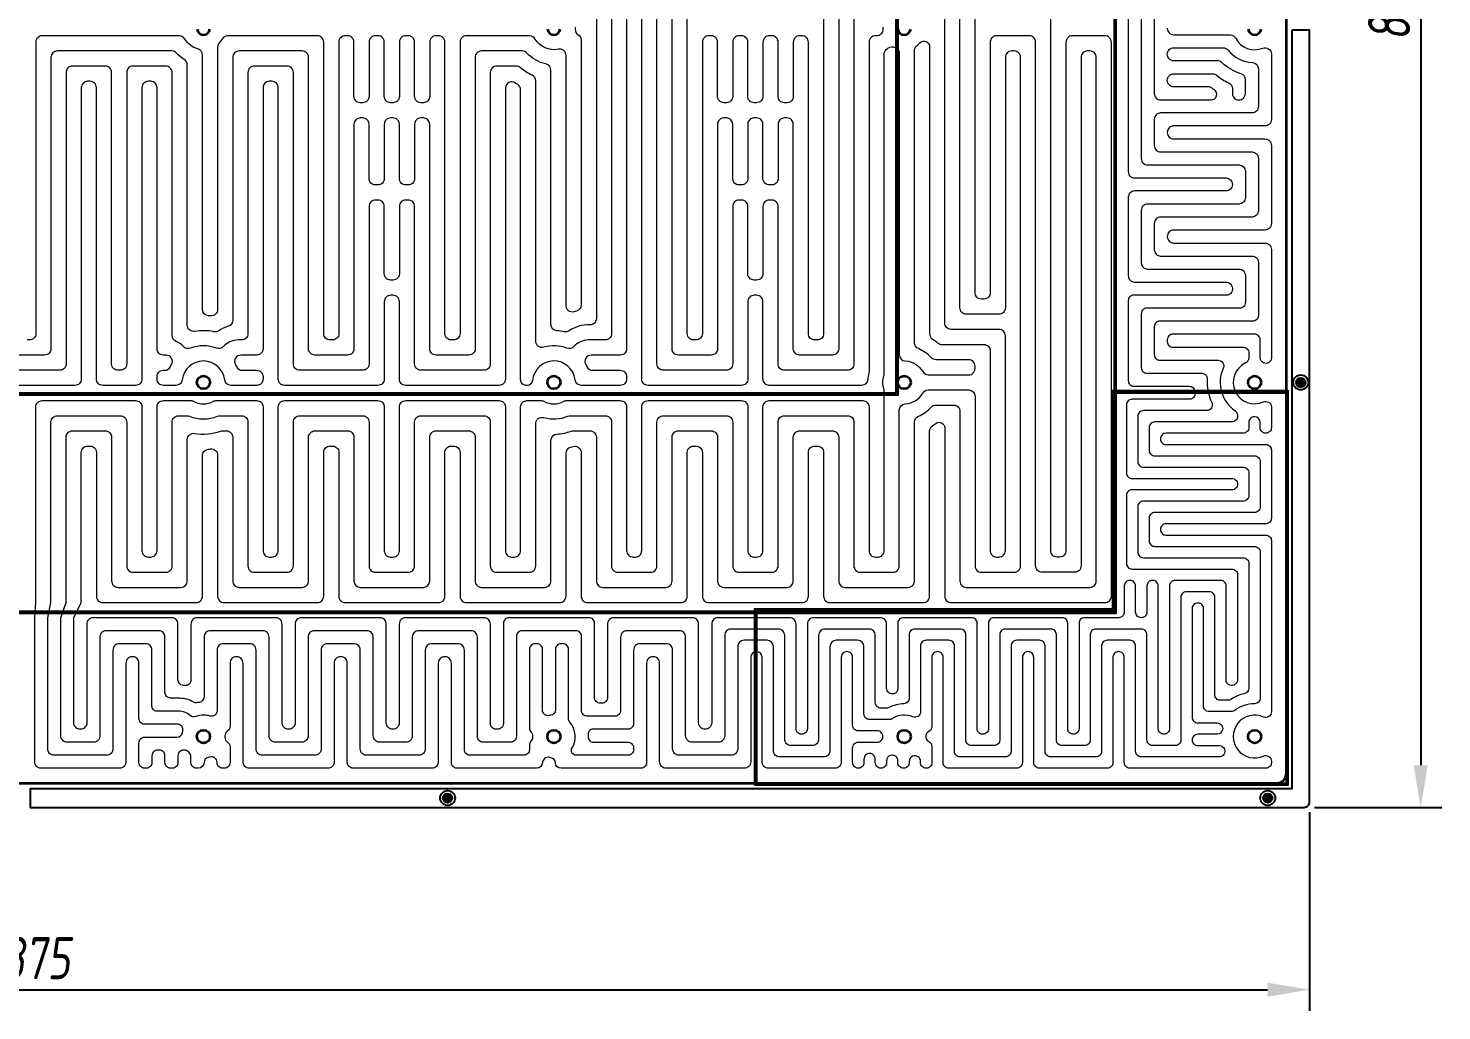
# Model space of a CAD drawing. Header units: millimetres. Extents: x -5937 to 68925, y -3068 to 5300.
# Drawn here: x 60128 to 60887, y 3664 to 4191 of the extents above; entities that cross this region are included whole.
import ezdxf

# ---------------------------------------------------------------- set-up
doc = ezdxf.new("R2010")
doc.units = ezdxf.units.MM
doc.header["$LTSCALE"] = 7
doc.header["$PDSIZE"] = -1
doc.layers.add('参照', color=6, linetype='Continuous', lineweight=9)
doc.layers.add('填充', color=3, linetype='Continuous', lineweight=9)
doc.layers.add('发热分区', color=20, linetype='Continuous')
doc.layers.add('菲林', color=21, linetype='Continuous')
doc.styles.add('斜仿宋', font='tssdeng.shx', dxfattribs={"width": 0.8, "oblique": 8, "bigfont": 'tssdchn.shx'})
doc.dimstyles.new('YanXiu', dxfattribs={"dimtxt": 22.5778, "dimasz": 22.5778, "dimexe": 11.2889, "dimexo": 5.64445, "dimgap": 5.64445, "dimtad": 1, "dimtoh": 1, "dimzin": 9, "dimdsep": 46, "dimtxsty": '斜仿宋', "dimcen": 22.5778, "dimazin": 2, "dimtfac": 1, "dimtmove": 0, "dimatfit": 3, "dimfxl": 1, "dimarcsym": 1})

# ---------------------------------------------------------------- blocks, each defined once
blk = doc.blocks.new('*D81')
at = {"color": 0, "lineweight": -2}
for p, q in [((60818.3, 4633.06), (60886.53, 4633.06)), ((60875.24, 4610.48), (60875.24, 3795.63)), ((60818.3, 3773.06), (60886.53, 3773.06))]:
    blk.add_line(p, q, dxfattribs=at)
at = {"color": 0}
for points in [[(60879, 4610.48), (60871.48, 4610.48), (60875.24, 4633.06)], [(60871.48, 3795.63), (60879, 3795.63), (60875.24, 3773.06)]]:
    blk.add_solid(points, dxfattribs=at)
at = {"layer": 'Defpoints', "color": 0}
for p in [(60812.65, 4633.06), (60812.65, 3773.06), (60875.24, 3773.06)]:
    blk.add_point(p, dxfattribs=at)
at = {"color": 0, "insert": (60858.3, 4203.06), "char_height": 22.578, "attachment_point": 5, "rotation": 90, "style": '斜仿宋'}
blk.add_mtext('860', dxfattribs=at)
blk = doc.blocks.new('*D82')
at = {"color": 0, "lineweight": -2}
for p, q in [((59440.65, 3770.41), (59440.65, 3663.94)), ((60815.65, 3770.41), (60815.65, 3663.94)), ((59463.23, 3675.23), (60793.08, 3675.23))]:
    blk.add_line(p, q, dxfattribs=at)
at = {"color": 0}
for points in [[(59463.23, 3678.99), (59463.23, 3671.47), (59440.65, 3675.23)], [(60793.08, 3671.47), (60793.08, 3678.99), (60815.65, 3675.23)]]:
    blk.add_solid(points, dxfattribs=at)
at = {"layer": 'Defpoints', "color": 0}
for p in [(59440.65, 3776.06), (60815.65, 3776.06), (60815.65, 3675.23)]:
    blk.add_point(p, dxfattribs=at)
at = {"color": 0, "insert": (60128.15, 3692.16), "char_height": 22.578, "attachment_point": 5, "style": '斜仿宋'}
blk.add_mtext('1375', dxfattribs=at)

msp = doc.modelspace()

# ---------------------------------------------------------------- hatches: boundary and pattern name
at = {"layer": '填充', "ltscale": 10}
h = msp.add_hatch(color=3, dxfattribs=at)
h.dxf.hatch_style = 1
edge = h.paths.add_edge_path()
edge.add_arc((60810.904, 4001.056), 2.5, -540, -180, ccw=False)
edge = h.paths.add_edge_path(flags=16)
edge.add_arc((60810.904, 4001.056), 1.5, -540, -180, ccw=False)
h = msp.add_hatch(color=3, dxfattribs=at)
h.dxf.hatch_style = 1
edge = h.paths.add_edge_path()
edge.add_arc((60810.904, 4001.056), 0.95, -540, -180, ccw=False)
edge = h.paths.add_edge_path(flags=16)
edge.add_arc((60810.904, 4001.056), 0.55, -540, -180, ccw=False)
h = msp.add_hatch(color=3, dxfattribs=at)
h.dxf.hatch_style = 1
edge = h.paths.add_edge_path()
edge.add_arc((60353.154, 3778.056), 2.5, -540, -180, ccw=False)
edge = h.paths.add_edge_path(flags=16)
edge.add_arc((60353.154, 3778.056), 1.5, -540, -180, ccw=False)
h = msp.add_hatch(color=3, dxfattribs=at)
h.dxf.hatch_style = 1
edge = h.paths.add_edge_path()
edge.add_arc((60353.154, 3778.056), 0.95, -540, -180, ccw=False)
edge = h.paths.add_edge_path(flags=16)
edge.add_arc((60353.154, 3778.056), 0.55, -540, -180, ccw=False)
h = msp.add_hatch(color=3, dxfattribs=at)
h.dxf.hatch_style = 1
edge = h.paths.add_edge_path()
edge.add_arc((60793.154, 3778.056), 2.5, -540, -180, ccw=False)
edge = h.paths.add_edge_path(flags=16)
edge.add_arc((60793.154, 3778.056), 1.5, -540, -180, ccw=False)
h = msp.add_hatch(color=3, dxfattribs=at)
h.dxf.hatch_style = 1
edge = h.paths.add_edge_path()
edge.add_arc((60793.154, 3778.056), 0.95, -540, -180, ccw=False)
edge = h.paths.add_edge_path(flags=16)
edge.add_arc((60793.154, 3778.056), 0.55, -540, -180, ccw=False)

# ---------------------------------------------------------------- linework, layer by layer
at = {"color": 7, "linetype": 'Continuous', "lineweight": 35}
for points in [[(59655.154, 4601.056), (59655.154, 4626.056), (59639.154, 4626.056), (59623.154, 4626.056), (59623.154, 4601.056, -0.4142136), (59618.154, 4596.056), (59458.154, 4596.056, 0.4142136), (59453.154, 4591.056), (59453.154, 3791.056, 0.4142136), (59458.154, 3786.056), (60798.154, 3786.056, 0.4142136), (60803.154, 3791.056), (60803.154, 4591.056, 0.4142136), (60798.154, 4596.056), (60638.154, 4596.056, -0.4142136), (60633.154, 4601.056), (60633.154, 4626.056), (60617.154, 4626.056), (60601.154, 4626.056), (60601.154, 4601.056)], [(60218.69, 4190.556, 0.8660254), (60225.618, 4190.556)], [(60406.69, 4190.556, 0.8660254), (60413.618, 4190.556)], [(60594.69, 4190.556, 0.8660254), (60601.618, 4190.556)], [(60782.69, 4190.556, 0.8660254), (60789.618, 4190.556)]]:
    msp.add_lwpolyline(points, format="xyb", dxfattribs=at)
at = {"color": 4}
for points in [[(60803.154, 4386.616), (60710.899, 4386.616), (60710.899, 3995.496), (60803.154, 3995.496)], [(59737.488, 3786.056), (60518.82, 3786.056), (60518.82, 3877.312), (59737.488, 3877.312)]]:
    msp.add_lwpolyline(points, close=True, dxfattribs=at)
at = {"color": 5}
for points in [[(60517.82, 3785.056), (60804.154, 3785.056), (60804.154, 3996.496), (60709.899, 3996.496), (60709.899, 3879.312), (60517.82, 3879.312)], [(60518.82, 3786.056), (60803.154, 3786.056), (60803.154, 3995.496), (60710.899, 3995.496), (60710.899, 3878.312), (60518.82, 3878.312), (60518.82, 3786.056)]]:
    msp.add_lwpolyline(points, close=True, dxfattribs=at)
at = {"color": 7, "linetype": 'Continuous', "lineweight": 35}
for centre in [(60222.154, 4001.056), (60410.154, 4001.056), (60598.154, 4001.056), (60786.154, 4001.056), (60222.154, 3811.056), (60410.154, 3811.056), (60598.154, 3811.056), (60786.154, 3811.056)]:
    msp.add_circle(centre, 3.5, dxfattribs=at)
at = {"layer": '参照'}
for points in [[(60718.327, 4267.976), (60718.327, 4114.137, 0.4142136), (60721.727, 4110.737), (60770.801, 4110.737, -0.4142136), (60774.201, 4107.337), (60774.201, 4107.153, -0.4142136), (60770.801, 4103.753), (60721.727, 4103.753, 0.4142136), (60718.327, 4100.353), (60718.327, 4058.263, 0.4142136), (60721.727, 4054.863), (60770.801, 4054.863, -0.4142136), (60774.201, 4051.463), (60774.201, 4050.878, -0.4142136), (60771.201, 4047.878), (60721.327, 4047.878, 0.4142136), (60718.327, 4044.878), (60718.327, 4001.988, 0.4142136), (60721.327, 3998.988), (60751.078, 3998.988, -0.3727824), (60754.048, 3996.417, 0.0070308), (60754.191, 3995.516, -0.465421), (60751.235, 3992.004), (60720.416, 3992.004, 0.4142136), (60717.416, 3989.004), (60717.416, 3952.491, 0.4142136), (60720.416, 3949.491), (60773.934, 3949.491, -0.4142136), (60776.934, 3946.491), (60776.934, 3946.418, -0.4142136), (60773.934, 3943.418), (60720.416, 3943.418, 0.4142136), (60717.416, 3940.418), (60717.416, 3903.905, 0.4142136), (60720.416, 3900.905), (60773.934, 3900.905, -0.4142136), (60776.934, 3897.905), (60776.934, 3841.136, -0.3083471), (60775.285, 3838.716, 0.00269), (60774.988, 3838.598, -0.5320931), (60770.861, 3841.378), (60770.861, 3891.832, 0.4142136), (60767.861, 3894.832), (60743.495, 3894.832, 0.4142136), (60740.495, 3891.832), (60740.495, 3815.276, -0.4142136), (60737.495, 3812.276), (60737.422, 3812.276, -0.4142136), (60734.422, 3815.276), (60734.422, 3891.832, 0.4142136), (60731.422, 3894.832), (60731.348, 3894.832, 0.4142136), (60728.348, 3891.832), (60728.348, 3877.82, -0.4142136), (60725.348, 3874.82), (60725.275, 3874.82, -0.4142136), (60722.275, 3877.82), (60722.275, 3891.832, 0.4142136), (60719.275, 3894.832), (60719.202, 3894.832, 0.4142136), (60716.202, 3891.832), (60716.202, 3877.82, -0.4142136), (60713.202, 3874.82), (60694.909, 3874.82, 0.4142136), (60691.909, 3871.82), (60691.909, 3815.276, -0.4142136), (60688.909, 3812.276), (60688.836, 3812.276, -0.4142136), (60685.836, 3815.276), (60685.836, 3871.82, 0.4142136), (60682.836, 3874.82), (60646.323, 3874.82, 0.4142136), (60643.323, 3871.82), (60643.323, 3815.276, -0.4142136), (60640.323, 3812.276), (60640.249, 3812.276, -0.4142136), (60637.249, 3815.276), (60637.249, 3871.82, 0.4142136), (60634.249, 3874.82), (60597.737, 3874.82, 0.4142136), (60594.737, 3871.82), (60594.737, 3836.912, -0.3446219), (60592.459, 3834, 0.0007086), (60592.394, 3833.984, -0.4882843), (60588.663, 3836.893), (60588.663, 3871.42, 0.4142136), (60585.263, 3874.82), (60549.551, 3874.82, 0.4142136), (60546.151, 3871.42), (60546.151, 3815.276, -0.4142136), (60543.151, 3812.276), (60543.077, 3812.276, -0.4142136), (60540.077, 3815.276), (60540.077, 3871.42, 0.4142136), (60536.677, 3874.82), (60498.23, 3874.82, 0.4142136), (60494.83, 3871.42), (60494.83, 3818.409, -0.4142136), (60491.43, 3815.009), (60491.245, 3815.009, -0.4142136), (60487.845, 3818.409), (60487.845, 3871.42, 0.4142136), (60484.445, 3874.82), (60442.355, 3874.82, 0.4142136), (60438.955, 3871.42), (60438.955, 3831.978, -0.4142136), (60435.955, 3828.978), (60434.971, 3828.978, -0.4142136), (60431.971, 3831.978), (60431.971, 3871.82, 0.4142136), (60428.971, 3874.82), (60386.081, 3874.82, 0.4142136), (60383.081, 3871.82), (60383.081, 3818.009, -0.4142136), (60380.081, 3815.009), (60379.097, 3815.009, -0.4142136), (60376.097, 3818.009), (60376.097, 3871.42, 0.4142136), (60372.697, 3874.82), (60330.607, 3874.82, 0.4142136), (60327.207, 3871.42), (60327.207, 3818.409, -0.4142136), (60323.807, 3815.009), (60323.622, 3815.009, -0.4142136), (60320.222, 3818.409), (60320.222, 3871.42, 0.4142136), (60316.822, 3874.82), (60274.732, 3874.82, 0.4142136), (60271.332, 3871.42), (60271.332, 3818.409, -0.4142136), (60267.932, 3815.009), (60267.748, 3815.009, -0.4142136), (60264.348, 3818.409), (60264.348, 3871.42, 0.4142136), (60260.948, 3874.82), (60218.858, 3874.82, 0.4142136), (60215.458, 3871.42), (60215.458, 3841.389, -0.4570215), (60212.028, 3838.42, 0.0093416), (60211.155, 3838.53, -0.3833394), (60208.474, 3841.513), (60208.474, 3871.42, 0.4142136), (60205.074, 3874.82), (60162.984, 3874.82, 0.4142136), (60159.584, 3871.42), (60159.584, 3818.409, -0.4142136), (60156.184, 3815.009), (60155.999, 3815.009, -0.4142136), (60152.599, 3818.409), (60152.599, 3874.82), (60156.603, 3882.947), (60156.603, 3963.528, -0.4142136), (60160.003, 3966.928), (60161.331, 3966.928, -0.4142136), (60164.731, 3963.528), (60164.731, 3886.347, 0.4142136), (60168.131, 3882.947), (60218.225, 3882.947, 0.4142136), (60221.625, 3886.347), (60221.625, 3961.871, -0.3929539), (60224.776, 3965.262, 0.0084832), (60225.989, 3965.372, -0.4459295), (60229.753, 3961.991), (60229.753, 3886.347, 0.4142136), (60233.153, 3882.947), (60283.247, 3882.947, 0.4142136), (60286.647, 3886.347), (60286.647, 3963.528, -0.4142136), (60290.047, 3966.928), (60291.374, 3966.928, -0.4142136), (60294.774, 3963.528), (60294.774, 3886.347, 0.4142136), (60298.174, 3882.947), (60348.268, 3882.947, 0.4142136), (60351.668, 3886.347), (60351.668, 3963.528, -0.4142136), (60355.068, 3966.928), (60356.396, 3966.928, -0.4142136), (60359.796, 3963.528), (60359.796, 3886.347, 0.4142136), (60363.196, 3882.947), (60413.29, 3882.947, 0.4142136), (60416.69, 3886.347), (60416.69, 3963.043, -0.3411658), (60419.23, 3966.333, 0.0087743), (60420.443, 3966.673, -0.5021788), (60424.818, 3963.415), (60424.818, 3886.347, 0.4142136), (60428.218, 3882.947), (60478.312, 3882.947, 0.4142136), (60481.712, 3886.347), (60481.712, 3963.528, -0.4142136), (60485.112, 3966.928), (60486.44, 3966.928, -0.4142136), (60489.84, 3963.528), (60489.84, 3886.347, 0.4142136), (60493.24, 3882.947), (60543.334, 3882.947, 0.4142136), (60546.734, 3886.347), (60546.734, 3963.528, -0.4142136), (60550.134, 3966.928), (60551.462, 3966.928, -0.4142136), (60554.862, 3963.528), (60554.862, 3886.347, 0.4142136), (60558.262, 3882.947), (60608.356, 3882.947, 0.4142136), (60611.756, 3886.347), (60611.756, 3974.948, -0.2536359), (60613.3, 3977.797, 0.0193871), (60615.056, 3979.04, -0.6219252), (60619.883, 3976.66), (60619.883, 3886.347, 0.4142136), (60623.283, 3882.947), (60705.888, 3882.947, 0.4142136), (60709.288, 3886.347), (60709.288, 4183.592, 0.4142136), (60705.888, 4186.992), (60688.305, 4186.992, 0.4142136), (60684.905, 4183.592), (60684.905, 3910.731, -0.4142136), (60681.505, 3907.331), (60680.177, 3907.331, -0.4142136), (60676.777, 3910.731), (60676.777, 4471.382, -0.4142136)], [(60571.117, 4371.146), (60571.117, 4010.967, -0.4142136), (60567.717, 4007.567), (60533.878, 4007.567, -0.4142136), (60530.478, 4010.967), (60530.478, 4095.511, 0.4142136), (60527.078, 4098.911), (60525.751, 4098.911, 0.4142136), (60522.351, 4095.511), (60522.351, 4059.338, -0.4142136), (60518.951, 4055.938), (60517.623, 4055.938, -0.4142136), (60514.223, 4059.338), (60514.223, 4095.511, 0.4142136), (60510.823, 4098.911), (60509.495, 4098.911, 0.4142136), (60506.095, 4095.511), (60506.095, 4010.967, -0.4142136), (60502.695, 4007.567), (60468.857, 4007.567, -0.4142136), (60465.457, 4010.967), (60465.457, 4226.081, 0.4142136)], [(60562.989, 4363.018), (60562.989, 4019.094, -0.4142136), (60559.589, 4015.694), (60542.006, 4015.694, -0.4142136), (60538.606, 4019.094), (60538.606, 4139.57, 0.4142136), (60535.206, 4142.97), (60533.878, 4142.97, 0.4142136), (60530.478, 4139.57), (60530.478, 4110.438, -0.4142136), (60527.078, 4107.038), (60525.751, 4107.038, -0.4142136), (60522.351, 4110.438), (60522.351, 4139.57, 0.4142136), (60518.951, 4142.97), (60517.623, 4142.97, 0.4142136), (60514.223, 4139.57), (60514.223, 4110.438, -0.4142136), (60510.823, 4107.038), (60509.495, 4107.038, -0.4142136), (60506.095, 4110.438), (60506.095, 4139.57, 0.4142136), (60502.695, 4142.97), (60501.367, 4142.97, 0.4142136), (60497.967, 4139.57), (60497.967, 4019.094, -0.4142136), (60494.567, 4015.694), (60476.984, 4015.694, -0.4142136), (60473.584, 4019.094), (60473.584, 4234.209, 0.4142136)], [(60554.862, 4354.89), (60554.862, 4027.222, -0.4142136), (60551.462, 4023.822), (60550.134, 4023.822, -0.4142136), (60546.734, 4027.222), (60546.734, 4183.592, 0.4142136), (60543.334, 4186.992), (60542.006, 4186.992, 0.4142136), (60538.606, 4183.592), (60538.606, 4154.497, -0.4142136), (60535.206, 4151.097), (60533.878, 4151.097, -0.4142136), (60530.478, 4154.497), (60530.478, 4183.592, 0.4142136), (60527.078, 4186.992), (60525.751, 4186.992, 0.4142136), (60522.351, 4183.592), (60522.351, 4154.497, -0.4142136), (60518.951, 4151.097), (60517.623, 4151.097, -0.4142136), (60514.223, 4154.497), (60514.223, 4183.592, 0.4142136), (60510.823, 4186.992), (60509.495, 4186.992, 0.4142136), (60506.095, 4183.592), (60506.095, 4154.497, -0.4142136), (60502.695, 4151.097), (60501.367, 4151.097, -0.4142136), (60497.967, 4154.497), (60497.967, 4183.592, 0.4142136), (60494.567, 4186.992), (60493.24, 4186.992, 0.4142136), (60489.84, 4183.592), (60489.84, 4027.222, -0.4142136), (60486.44, 4023.822), (60485.112, 4023.822, -0.4142136), (60481.712, 4027.222), (60481.712, 4242.337, 0.4142136)], [(60739.28, 4191.148), (60739.28, 4190.964, 0.4142136), (60742.68, 4187.564), (60772.953, 4187.564, -0.2793546), (60775.967, 4185.738, 0.386471), (60790.476, 4180.408, -0.5322047), (60795.154, 4177.257), (60795.154, 4142.074, -0.4142136), (60791.754, 4138.674), (60742.68, 4138.674, 0.4142136), (60739.28, 4135.274), (60739.28, 4135.09, 0.4142136), (60742.68, 4131.69), (60791.754, 4131.69, -0.4142136), (60795.154, 4128.29), (60795.154, 4086.2, -0.4142136), (60791.754, 4082.8), (60742.68, 4082.8, 0.4142136), (60739.28, 4079.4), (60739.28, 4079.215, 0.4142136), (60742.68, 4075.815), (60791.754, 4075.815, -0.4142136), (60795.154, 4072.415), (60795.154, 4014.257, -0.5454633), (60790.913, 4011.525, 0.0013857), (60790.855, 4011.552, -0.2956165), (60789.081, 4014.29), (60789.081, 4023.925, 0.4142136), (60786.081, 4026.925), (60742.28, 4026.925, 0.4142136), (60739.28, 4023.925), (60739.28, 4022.941, 0.4142136), (60742.28, 4019.941), (60780.008, 4019.941, -0.4142136), (60783.008, 4016.941), (60783.008, 4014.189, -0.2910906), (60781.279, 4011.472, 0.9944522), (60790.913, 3990.587, -0.5454633), (60795.154, 3987.856), (60795.154, 3976.784, -0.4142136), (60792.154, 3973.784), (60792.081, 3973.784, -0.4142136), (60789.081, 3976.784), (60789.081, 3979.576, 0.4132151), (60786.091, 3982.576, -0.0008527), (60786.028, 3982.577, 0.4162127), (60783.008, 3979.577), (60783.008, 3976.784, -0.4142136), (60780.008, 3973.784), (60738.636, 3973.784, 0.4142136), (60735.636, 3970.784), (60735.636, 3970.711, 0.4142136), (60738.636, 3967.711), (60792.154, 3967.711, -0.4142136), (60795.154, 3964.711), (60795.154, 3928.198, -0.4142136), (60792.154, 3925.198), (60738.636, 3925.198, 0.4142136), (60735.636, 3922.198), (60735.636, 3922.125, 0.4142136), (60738.636, 3919.125), (60792.154, 3919.125, -0.4142136), (60795.154, 3916.125), (60795.154, 3824.257, -0.5454633), (60790.913, 3821.525, 1.5529873), (60790.913, 3800.587, -0.5454633), (60795.154, 3797.856), (60795.154, 3797.056, -0.4142136), (60792.154, 3794.056), (60719.202, 3794.056, -0.4142136), (60716.202, 3797.056), (60716.202, 3853.6, 0.4142136), (60713.202, 3856.6), (60713.129, 3856.6, 0.4142136), (60710.129, 3853.6), (60710.129, 3797.056, -0.4142136), (60707.129, 3794.056), (60670.616, 3794.056, -0.4142136), (60667.616, 3797.056), (60667.616, 3853.6, 0.4142136), (60664.616, 3856.6), (60664.543, 3856.6, 0.4142136), (60661.543, 3853.6), (60661.543, 3797.056, -0.4142136), (60658.543, 3794.056), (60622.03, 3794.056, -0.4142136), (60619.03, 3797.056), (60619.03, 3853.6, 0.4142136), (60616.03, 3856.6), (60615.956, 3856.6, 0.4142136), (60612.956, 3853.6), (60612.956, 3816.452, -0.2833494), (60611.305, 3813.773, 0.2840318), (60609.654, 3811.085, -0.0012631), (60609.654, 3811.027, 0.2840318), (60611.305, 3808.34, -0.2833494), (60612.956, 3805.66), (60612.956, 3797.056, -0.4142136), (60609.956, 3794.056), (60609.883, 3794.056, -0.4142136), (60606.883, 3797.056), (60606.883, 3797.736, 0.5388504), (60602.698, 3800.492, -0.0013734), (60602.64, 3800.467, 0.3011688), (60600.81, 3797.705), (60600.81, 3797.056, -0.4142136), (60597.81, 3794.056), (60597.737, 3794.056, -0.4142136), (60594.737, 3797.056), (60594.737, 3798.054, 0.2854735), (60593.064, 3800.744, -0.0014106), (60593.006, 3800.773, 0.5576947), (60588.663, 3798.09), (60588.663, 3797.056, -0.4142136), (60585.663, 3794.056), (60585.59, 3794.056, -0.4142136), (60582.59, 3797.056), (60582.59, 3798.946, 0.4142136), (60579.59, 3801.946), (60579.517, 3801.946, 0.4142136), (60576.517, 3798.946), (60576.517, 3797.056, -0.4142136), (60573.517, 3794.056), (60573.444, 3794.056, -0.4142136), (60570.444, 3797.056), (60570.444, 3805.02, -0.4142136), (60573.444, 3808.02), (60583.654, 3808.02, 0.4149537), (60586.654, 3811.027, -0.0012631), (60586.654, 3811.085, 0.4149537), (60583.654, 3814.093), (60573.444, 3814.093, -0.4142136), (60570.444, 3817.093), (60570.444, 3853.6, 0.4142136), (60567.444, 3856.6), (60567.37, 3856.6, 0.4142136), (60564.37, 3853.6), (60564.37, 3797.456, -0.4142136), (60560.97, 3794.056), (60525.258, 3794.056, -0.4142136), (60521.858, 3797.456), (60521.858, 3853.6, 0.4142136), (60518.858, 3856.6), (60518.783, 3856.6, 0.4142136), (60515.783, 3853.6), (60515.783, 3797.456, -0.4142136), (60512.383, 3794.056), (60470.292, 3794.056, -0.4142136), (60466.892, 3797.456), (60466.892, 3850.467, 0.4142136), (60463.492, 3853.867), (60463.308, 3853.867, 0.4142136), (60459.908, 3850.467), (60459.908, 3797.056, -0.4142136), (60456.908, 3794.056), (60414.008, 3794.056, -0.3976166), (60411.013, 3796.885, 0.3554097), (60408.46, 3799.682, -0.0172619), (60407.679, 3799.826, 0.4710798), (60404.035, 3796.976, -0.4064108), (60401.036, 3794.056), (60358.144, 3794.056, -0.4142136), (60355.144, 3797.056), (60355.144, 3850.467, 0.4142136), (60351.744, 3853.867), (60351.559, 3853.867, 0.4142136), (60348.159, 3850.467), (60348.159, 3797.456, -0.4142136), (60344.759, 3794.056), (60302.669, 3794.056, -0.4142136), (60299.269, 3797.456), (60299.269, 3850.467, 0.4142136), (60295.869, 3853.867), (60295.685, 3853.867, 0.4142136), (60292.285, 3850.467), (60292.285, 3797.456, -0.4142136), (60288.885, 3794.056), (60246.795, 3794.056, -0.4142136), (60243.395, 3797.456), (60243.395, 3850.467, 0.4142136), (60239.995, 3853.867), (60239.811, 3853.867, 0.4142136), (60236.411, 3850.467), (60236.411, 3816.602, -0.2556965), (60235.028, 3814.075, 0.2647582), (60233.648, 3811.447, -0.0169755), (60233.648, 3810.666, 0.2647582), (60235.028, 3808.038, -0.2556965), (60236.411, 3805.511), (60236.411, 3797.056, -0.4142136), (60233.411, 3794.056), (60232.427, 3794.056, -0.4142136), (60229.427, 3797.056), (60229.427, 3797.2, 0.5047852), (60225.543, 3800.067, -0.0175847), (60224.762, 3799.856, 0.3429904), (60222.443, 3796.995, -0.4082558), (60219.443, 3794.056), (60218.458, 3794.056, -0.4142136), (60215.458, 3797.056), (60215.458, 3800.275, 0.2127037), (60214.464, 3802.506, -0.0117559), (60214.071, 3802.877, 0.197379), (60211.962, 3803.743), (60211.474, 3803.743, 0.4142136), (60208.474, 3800.743), (60208.474, 3797.056, -0.4142136), (60205.474, 3794.056), (60204.489, 3794.056, -0.4142136), (60201.489, 3797.056), (60201.489, 3800.743, 0.4142136), (60198.489, 3803.743), (60197.505, 3803.743, 0.4142136), (60194.505, 3800.743), (60194.505, 3797.056, -0.4142136), (60191.505, 3794.056), (60190.521, 3794.056, -0.4142136), (60187.521, 3797.056), (60187.521, 3807.727, -0.4142136), (60190.521, 3810.727), (60207.902, 3810.727, 0.3609365), (60210.851, 3813.175, -0.0173899), (60211.026, 3813.955, 0.4909755), (60208.122, 3817.711), (60190.521, 3817.711, -0.4142136), (60187.521, 3820.711), (60187.521, 3850.467, 0.4142136), (60184.121, 3853.867), (60183.936, 3853.867, 0.4142136), (60180.536, 3850.467), (60180.536, 3797.456, -0.4142136), (60177.136, 3794.056), (60135.046, 3794.056, -0.4142136), (60131.646, 3797.456), (60131.646, 3874.82), (60132.22, 3882.947), (60132.22, 3987.911, -0.4142136), (60135.62, 3991.311), (60185.714, 3991.311, -0.4142136), (60189.114, 3987.911), (60189.114, 3910.731, 0.4142136), (60192.514, 3907.331), (60193.842, 3907.331, 0.4142136), (60197.242, 3910.731), (60197.242, 3987.911, -0.4142136), (60200.642, 3991.311), (60215.139, 3991.311, -0.123181), (60216.739, 3990.911, 0.2501577), (60227.569, 3990.911, -0.123181), (60229.17, 3991.311), (60250.736, 3991.311, -0.4142136), (60254.136, 3987.911), (60254.136, 3910.731, 0.4142136), (60257.536, 3907.331), (60258.863, 3907.331, 0.4142136), (60262.263, 3910.731), (60262.263, 3987.911, -0.4142136), (60265.663, 3991.311), (60315.758, 3991.311, -0.4142136), (60319.158, 3987.911), (60319.158, 3910.731, 0.4142136), (60322.558, 3907.331), (60323.885, 3907.331, 0.4142136), (60327.285, 3910.731), (60327.285, 3987.911, -0.4142136), (60330.685, 3991.311), (60380.779, 3991.311, -0.4142136), (60384.179, 3987.911), (60384.179, 3910.731, 0.4142136), (60387.579, 3907.331), (60388.907, 3907.331, 0.4142136), (60392.307, 3910.731), (60392.307, 3987.911, -0.4142136), (60395.707, 3991.311), (60403.139, 3991.311, -0.123181), (60404.739, 3990.911, 0.2501577), (60415.569, 3990.911, -0.123181), (60417.17, 3991.311), (60445.801, 3991.311, -0.4142136), (60449.201, 3987.911), (60449.201, 3910.731, 0.4142136), (60452.601, 3907.331), (60453.929, 3907.331, 0.4142136), (60457.329, 3910.731), (60457.329, 3987.911, -0.4142136), (60460.729, 3991.311), (60510.823, 3991.311, -0.4142136), (60514.223, 3987.911), (60514.223, 3910.731, 0.4142136), (60517.623, 3907.331), (60518.951, 3907.331, 0.4142136), (60522.351, 3910.731), (60522.351, 3987.911, -0.4142136), (60525.751, 3991.311), (60575.845, 3991.311, -0.4142136), (60579.245, 3987.911), (60579.245, 3910.731, 0.4142136), (60582.645, 3907.331), (60583.972, 3907.331, 0.4142136), (60587.372, 3910.731), (60587.372, 3996.486, 0.0780936), (60587.209, 3997.529, -0.1571456), (60587.209, 4004.583, 0.0780936), (60587.372, 4005.626), (60587.372, 4177.304, -0.2718953), (60589.116, 4180.273, 0.0143471), (60589.664, 4180.6, -0.2633699), (60593.01, 4180.771, 0.0113501), (60593.482, 4180.548, -0.2963387), (60595.5, 4177.442), (60595.5, 4015.938, 0.3996201), (60598.73, 4012.542, -0.2542882), (60608.107, 4006.817, 0.2676613), (60611.05, 4005.12), (60632.739, 4005.12, 0.4142136), (60636.139, 4008.52), (60636.139, 4009.848, 0.4142136), (60632.739, 4013.248), (60615.101, 4013.248, -0.2097527), (60612.599, 4014.346, 0.1082814), (60605.718, 4019.168, -0.3025613), (60603.628, 4022.306), (60603.628, 4179.087, -0.2375353), (60605.003, 4181.818, 0.0455386), (60606.562, 4183.21, -0.6807541), (60611.756, 4181.164), (60611.756, 4027.165, 0.2536359), (60613.3, 4024.316, -0.0320733), (60616.151, 4022.187, 0.1782153), (60618.355, 4021.376), (60640.866, 4021.376, -0.4142136), (60644.266, 4017.976), (60644.266, 3910.731, 0.4142136), (60647.666, 3907.331), (60648.994, 3907.331, 0.4142136), (60652.394, 3910.731), (60652.394, 4026.104, 0.4142136), (60648.994, 4029.504), (60623.283, 4029.504, -0.4142136), (60619.883, 4032.904), (60619.883, 4349.109, -0.4142136)], [(60732.296, 4226.07), (60732.296, 4156.043, 0.4142136), (60735.696, 4152.643), (60762.816, 4152.643, 0.744119), (60764.467, 4158.148, -0.0102296), (60763.139, 4159.062, 0.1571762), (60761.387, 4159.627), (60742.68, 4159.627, -0.4142136), (60739.28, 4163.027), (60739.28, 4163.211, -0.4142136), (60742.68, 4166.611), (60763.602, 4166.611, -0.1718518), (60765.742, 4165.853, 0.059561), (60772.258, 4161.752, -0.2897214), (60774.201, 4158.68), (60774.201, 4156.043, 0.4142136), (60777.601, 4152.643), (60777.786, 4152.643, 0.4142136), (60781.186, 4156.043), (60781.186, 4163.444, 0.3304233), (60778.772, 4166.698, -0.1176256), (60768.571, 4172.654, 0.1930017), (60766.222, 4173.596), (60742.68, 4173.596, -0.4142136), (60739.28, 4176.996), (60739.28, 4177.18, -0.4142136), (60742.68, 4180.58), (60769.248, 4180.58, -0.2245436), (60771.876, 4179.337, 0.2079698), (60784.985, 4172.621, -0.3957834), (60788.17, 4169.228), (60788.17, 4149.058, -0.4142136), (60784.77, 4145.658), (60735.696, 4145.658, 0.4142136), (60732.296, 4142.258), (60732.296, 4128.105, 0.4142136), (60735.696, 4124.705), (60784.77, 4124.705, -0.4142136), (60788.17, 4121.305), (60788.17, 4093.184, -0.4142136), (60784.77, 4089.784), (60735.696, 4089.784, 0.4142136), (60732.296, 4086.384), (60732.296, 4072.231, 0.4142136), (60735.696, 4068.831), (60784.77, 4068.831, -0.4142136), (60788.17, 4065.431), (60788.17, 4036.91, -0.4142136), (60785.17, 4033.91), (60735.296, 4033.91, 0.4142136), (60732.296, 4030.91), (60732.296, 4015.957, 0.4142136), (60735.296, 4012.957), (60766.605, 4012.957, -0.5456662), (60769.335, 4008.714, 0.3630135), (60775.641, 3985.858, -0.2462117), (60776.934, 3983.391), (60776.934, 3982.857, -0.4142136), (60773.934, 3979.857), (60732.563, 3979.857, 0.4142136), (60729.563, 3976.857), (60729.563, 3964.638, 0.4142136), (60732.563, 3961.638), (60786.081, 3961.638, -0.4142136), (60789.081, 3958.638), (60789.081, 3934.271, -0.4142136), (60786.081, 3931.271), (60732.563, 3931.271, 0.4142136), (60729.563, 3928.271), (60729.563, 3916.051, 0.4142136), (60732.563, 3913.051), (60786.081, 3913.051, -0.4142136), (60789.081, 3910.051), (60789.081, 3831.629, -0.4131711), (60786.092, 3828.629, 0.1632692), (60775.506, 3825.036, -0.1641832), (60773.689, 3824.423), (60761.715, 3824.423, -0.4142136), (60758.715, 3827.423), (60758.715, 3879.685, 0.4142136), (60755.715, 3882.685), (60755.641, 3882.685, 0.4142136), (60752.641, 3879.685), (60752.641, 3821.349, 0.4142136), (60755.641, 3818.349), (60766.034, 3818.349, -0.4772146), (60768.968, 3814.723, 0.0009099), (60768.955, 3814.661, -0.3549237), (60766.019, 3812.276), (60755.641, 3812.276, 0.4142136), (60752.641, 3809.276), (60752.641, 3809.203, 0.4142136), (60755.641, 3806.203), (60767.139, 3806.203, -0.3036263), (60769.912, 3804.348, 0.000964), (60769.938, 3804.285, -0.5354217), (60767.17, 3800.129), (60725.275, 3800.129, -0.4142136), (60722.275, 3803.129), (60722.275, 3859.673, 0.4142136), (60719.275, 3862.673), (60707.055, 3862.673, 0.4142136), (60704.055, 3859.673), (60704.055, 3803.129, -0.4142136), (60701.055, 3800.129), (60676.689, 3800.129, -0.4142136), (60673.689, 3803.129), (60673.689, 3859.673, 0.4142136), (60670.689, 3862.673), (60658.469, 3862.673, 0.4142136), (60655.469, 3859.673), (60655.469, 3803.129, -0.4142136), (60652.469, 3800.129), (60628.103, 3800.129, -0.4142136), (60625.103, 3803.129), (60625.103, 3859.673, 0.4142136), (60622.103, 3862.673), (60609.883, 3862.673, 0.4142136), (60606.883, 3859.673), (60606.883, 3824.377, -0.5388504), (60602.698, 3821.621, 0.2524007), (60591.825, 3820.658, -0.1467328), (60590.174, 3820.163), (60579.517, 3820.163, -0.4142136), (60576.517, 3823.163), (60576.517, 3859.273, 0.4142136), (60573.117, 3862.673), (60561.697, 3862.673, 0.4142136), (60558.297, 3859.273), (60558.297, 3803.529, -0.4142136), (60554.897, 3800.129), (60531.331, 3800.129, -0.4142136), (60527.931, 3803.529), (60527.931, 3859.273, 0.4142136), (60524.531, 3862.673), (60512.198, 3862.673, 0.4142136), (60508.798, 3859.273), (60508.798, 3804.441, -0.4142136), (60505.398, 3801.041), (60477.277, 3801.041, -0.4142136), (60473.877, 3804.441), (60473.877, 3857.451, 0.4142136), (60470.477, 3860.851), (60456.324, 3860.851, 0.4142136), (60452.924, 3857.451), (60452.924, 3818.009, -0.4142136), (60449.924, 3815.009), (60431.195, 3815.009, 0.4331478), (60428.6, 3812.242, -0.0211715), (60428.634, 3810.678, 0.4202199), (60431.234, 3808.025), (60449.924, 3808.025, -0.4142136), (60452.924, 3805.025), (60452.924, 3804.041, -0.4142136), (60449.924, 3801.041), (60422.147, 3801.041, -0.587467), (60419.935, 3805.008, 0.331207), (60418.758, 3818.687, -0.1833972), (60418.002, 3820.677), (60418.002, 3857.851, 0.4142136), (60415.002, 3860.851), (60414.018, 3860.851, 0.4142136), (60411.018, 3857.851), (60411.018, 3825.398, -0.3715414), (60408.46, 3822.431, 0.0172619), (60407.679, 3822.287, -0.4792661), (60404.034, 3825.217), (60404.034, 3857.851, 0.4142136), (60401.034, 3860.851), (60400.05, 3860.851, 0.4142136), (60397.05, 3857.851), (60397.05, 3815.642, 0.1899304), (60397.856, 3813.595, -0.1987379), (60398.661, 3811.447, 0.0169755), (60398.661, 3810.666, -0.1987379), (60397.856, 3808.517, 0.1899304), (60397.05, 3806.471), (60397.05, 3804.041, -0.4142136), (60394.05, 3801.041), (60365.128, 3801.041, -0.4142136), (60362.128, 3804.041), (60362.128, 3857.451, 0.4142136), (60358.728, 3860.851), (60344.575, 3860.851, 0.4142136), (60341.175, 3857.451), (60341.175, 3804.441, -0.4142136), (60337.775, 3801.041), (60309.654, 3801.041, -0.4142136), (60306.254, 3804.441), (60306.254, 3857.451, 0.4142136), (60302.854, 3860.851), (60288.701, 3860.851, 0.4142136), (60285.301, 3857.451), (60285.301, 3804.441, -0.4142136), (60281.901, 3801.041), (60253.779, 3801.041, -0.4142136), (60250.379, 3804.441), (60250.379, 3857.451, 0.4142136), (60246.979, 3860.851), (60232.827, 3860.851, 0.4142136), (60229.427, 3857.451), (60229.427, 3824.913, -0.5047852), (60225.543, 3822.046, 0.0686159), (60222.442, 3822.553, 0.0986532), (60218.014, 3821.785, -0.2786018), (60214.959, 3822.326, 0.1815516), (60208.65, 3824.695), (60197.105, 3824.695, -0.4142136), (60194.505, 3827.295), (60194.505, 3857.451, 0.4142136), (60191.105, 3860.851), (60176.952, 3860.851, 0.4142136), (60173.552, 3857.451), (60173.552, 3804.441, -0.4142136), (60170.152, 3801.041), (60142.031, 3801.041, -0.4142136), (60138.631, 3804.441), (60138.631, 3874.82), (60140.348, 3882.947), (60140.348, 3979.784, -0.4142136), (60143.748, 3983.184), (60177.586, 3983.184, -0.4142136), (60180.986, 3979.784), (60180.986, 3902.603, 0.4142136), (60184.386, 3899.203), (60201.969, 3899.203, 0.4142136), (60205.369, 3902.603), (60205.369, 3979.784, -0.4142136), (60208.769, 3983.184), (60213.331, 3983.184, -0.0986129), (60214.633, 3982.924, 0.1991626), (60229.675, 3982.924, -0.0986129), (60230.978, 3983.184), (60242.608, 3983.184, -0.4142136), (60246.008, 3979.784), (60246.008, 3902.603, 0.4142136), (60249.408, 3899.203), (60266.991, 3899.203, 0.4142136), (60270.391, 3902.603), (60270.391, 3979.784, -0.4142136), (60273.791, 3983.184), (60307.63, 3983.184, -0.4142136), (60311.03, 3979.784), (60311.03, 3902.603, 0.4142136), (60314.43, 3899.203), (60332.013, 3899.203, 0.4142136), (60335.413, 3902.603), (60335.413, 3979.784, -0.4142136), (60338.813, 3983.184), (60372.652, 3983.184, -0.4142136), (60376.052, 3979.784), (60376.052, 3902.603, 0.4142136), (60379.452, 3899.203), (60397.035, 3899.203, 0.4142136), (60400.435, 3902.603), (60400.435, 3978.91, -0.4981807), (60404.768, 3982.18, 0.1693796), (60417.675, 3982.924, -0.0986129), (60418.978, 3983.184), (60437.673, 3983.184, -0.4142136), (60441.073, 3979.784), (60441.073, 3902.603, 0.4142136), (60444.473, 3899.203), (60462.057, 3899.203, 0.4142136), (60465.457, 3902.603), (60465.457, 3979.784, -0.4142136), (60468.857, 3983.184), (60502.695, 3983.184, -0.4142136), (60506.095, 3979.784), (60506.095, 3902.603, 0.4142136), (60509.495, 3899.203), (60527.078, 3899.203, 0.4142136), (60530.478, 3902.603), (60530.478, 3979.784, -0.4142136), (60533.878, 3983.184), (60567.717, 3983.184, -0.4142136), (60571.117, 3979.784), (60571.117, 3902.603, 0.4142136), (60574.517, 3899.203), (60592.1, 3899.203, 0.4142136), (60595.5, 3902.603), (60595.5, 3986.175, -0.3996201), (60598.73, 3989.571, 0.2542882), (60608.107, 3995.296, -0.2676613), (60611.05, 3996.992), (60632.739, 3996.992, -0.4142136), (60636.139, 3993.592), (60636.139, 3902.603, 0.4142136), (60639.539, 3899.203), (60657.122, 3899.203, 0.4142136), (60660.522, 3902.603), (60660.522, 4175.465, 0.4142136), (60657.122, 4178.865), (60655.794, 4178.865, 0.4142136), (60652.394, 4175.465), (60652.394, 4041.032, -0.4142136), (60648.994, 4037.632), (60631.411, 4037.632, -0.4142136), (60628.011, 4041.032), (60628.011, 4341.081, -0.4142136)], [(60725.311, 4260.991), (60725.311, 4121.121, 0.4142136), (60728.711, 4117.721), (60777.786, 4117.721, -0.4142136), (60781.186, 4114.321), (60781.186, 4100.168, -0.4142136), (60777.786, 4096.768), (60728.711, 4096.768, 0.4142136), (60725.311, 4093.368), (60725.311, 4065.247, 0.4142136), (60728.711, 4061.847), (60777.786, 4061.847, -0.4142136), (60781.186, 4058.447), (60781.186, 4043.894, -0.4142136), (60778.186, 4040.894), (60728.311, 4040.894, 0.4142136), (60725.311, 4037.894), (60725.311, 4008.972, 0.4142136), (60728.311, 4005.972), (60757.759, 4005.972, -0.4340898), (60760.752, 4002.77, 0.1275635), (60763.121, 3990.209, -0.549855), (60760.407, 3985.931), (60726.489, 3985.931, 0.4142136), (60723.489, 3982.931), (60723.489, 3958.564, 0.4142136), (60726.489, 3955.564), (60780.008, 3955.564, -0.4142136), (60783.008, 3952.564), (60783.008, 3940.345, -0.4142136), (60780.008, 3937.345), (60726.489, 3937.345, 0.4142136), (60723.489, 3934.345), (60723.489, 3909.978, 0.4142136), (60726.489, 3906.978), (60780.008, 3906.978, -0.4142136), (60783.008, 3903.978), (60783.008, 3836.984, -0.3475682), (60780.7, 3834.065, 0.0843982), (60773.403, 3830.969, -0.1433611), (60771.785, 3830.496), (60767.788, 3830.496, -0.4142136), (60764.788, 3833.496), (60764.788, 3885.758, 0.4142136), (60761.788, 3888.758), (60749.568, 3888.758, 0.4142136), (60746.568, 3885.758), (60746.568, 3809.203, -0.4142136), (60743.568, 3806.203), (60731.348, 3806.203, -0.4142136), (60728.348, 3809.203), (60728.348, 3865.746, 0.4142136), (60725.348, 3868.746), (60700.982, 3868.746, 0.4142136), (60697.982, 3865.746), (60697.982, 3809.203, -0.4142136), (60694.982, 3806.203), (60682.762, 3806.203, -0.4142136), (60679.762, 3809.203), (60679.762, 3865.746, 0.4142136), (60676.762, 3868.746), (60652.396, 3868.746, 0.4142136), (60649.396, 3865.746), (60649.396, 3809.203, -0.4142136), (60646.396, 3806.203), (60634.176, 3806.203, -0.4142136), (60631.176, 3809.203), (60631.176, 3865.746, 0.4142136), (60628.176, 3868.746), (60603.81, 3868.746, 0.4142136), (60600.81, 3865.746), (60600.81, 3831.623, -0.4093188), (60597.86, 3828.624, 0.11816), (60589.929, 3826.582, -0.1224057), (60588.524, 3826.233), (60585.59, 3826.233, -0.4142136), (60582.59, 3829.233), (60582.59, 3865.346, 0.4142136), (60579.19, 3868.746), (60555.624, 3868.746, 0.4142136), (60552.224, 3865.346), (60552.224, 3809.603, -0.4142136), (60548.824, 3806.203), (60537.404, 3806.203, -0.4142136), (60534.004, 3809.603), (60534.004, 3865.346, 0.4142136), (60530.604, 3868.746), (60505.214, 3868.746, 0.4142136), (60501.814, 3865.346), (60501.814, 3811.425, -0.4142136), (60498.414, 3808.025), (60484.261, 3808.025, -0.4142136), (60480.861, 3811.425), (60480.861, 3864.435, 0.4142136), (60477.461, 3867.835), (60449.34, 3867.835, 0.4142136), (60445.94, 3864.435), (60445.94, 3824.993, -0.4142136), (60442.94, 3821.993), (60427.987, 3821.993, -0.4142136), (60424.987, 3824.993), (60424.987, 3864.835, 0.4142136), (60421.987, 3867.835), (60393.065, 3867.835, 0.4142136), (60390.065, 3864.835), (60390.065, 3811.025, -0.4142136), (60387.065, 3808.025), (60372.112, 3808.025, -0.4142136), (60369.112, 3811.025), (60369.112, 3864.435, 0.4142136), (60365.712, 3867.835), (60337.591, 3867.835, 0.4142136), (60334.191, 3864.435), (60334.191, 3811.425, -0.4142136), (60330.791, 3808.025), (60316.638, 3808.025, -0.4142136), (60313.238, 3811.425), (60313.238, 3864.435, 0.4142136), (60309.838, 3867.835), (60281.717, 3867.835, 0.4142136), (60278.317, 3864.435), (60278.317, 3811.425, -0.4142136), (60274.917, 3808.025), (60260.764, 3808.025, -0.4142136), (60257.364, 3811.425), (60257.364, 3864.435, 0.4142136), (60253.964, 3867.835), (60225.842, 3867.835, 0.4142136), (60222.442, 3864.435), (60222.442, 3832.368, -0.3776089), (60219.821, 3829.392, 0.0143623), (60218.772, 3829.228, -0.1755768), (60216.755, 3829.561, 0.1284312), (60208.65, 3831.68), (60204.489, 3831.68, -0.4142136), (60201.489, 3834.68), (60201.489, 3864.435, 0.4142136), (60198.089, 3867.835), (60169.968, 3867.835, 0.4142136), (60166.568, 3864.435), (60166.568, 3811.425, -0.4142136), (60163.168, 3808.025), (60149.015, 3808.025, -0.4142136), (60145.615, 3811.425), (60145.615, 3874.82), (60148.475, 3882.947), (60148.475, 3971.656, -0.4142136), (60151.875, 3975.056), (60169.458, 3975.056, -0.4142136), (60172.858, 3971.656), (60172.858, 3894.475, 0.4142136), (60176.258, 3891.075), (60210.097, 3891.075, 0.4142136), (60213.497, 3894.475), (60213.497, 3970.343, -0.4647844), (60217.471, 3973.694, 0.1274814), (60231.351, 3974.864, -0.0846172), (60232.477, 3975.056), (60234.48, 3975.056, -0.4142136), (60237.88, 3971.656), (60237.88, 3894.475, 0.4142136), (60241.28, 3891.075), (60275.119, 3891.075, 0.4142136), (60278.519, 3894.475), (60278.519, 3971.656, -0.4142136), (60281.919, 3975.056), (60299.502, 3975.056, -0.4142136), (60302.902, 3971.656), (60302.902, 3894.475, 0.4142136), (60306.302, 3891.075), (60340.141, 3891.075, 0.4142136), (60343.541, 3894.475), (60343.541, 3971.656, -0.4142136), (60346.941, 3975.056), (60364.524, 3975.056, -0.4142136), (60367.924, 3971.656), (60367.924, 3894.475, 0.4142136), (60371.324, 3891.075), (60405.162, 3891.075, 0.4142136), (60408.562, 3894.475), (60408.562, 3969.949, -0.3973077), (60411.765, 3973.343, 0.0700143), (60419.351, 3974.864, -0.0846172), (60420.477, 3975.056), (60429.546, 3975.056, -0.4142136), (60432.946, 3971.656), (60432.946, 3894.475, 0.4142136), (60436.346, 3891.075), (60470.184, 3891.075, 0.4142136), (60473.584, 3894.475), (60473.584, 3971.656, -0.4142136), (60476.984, 3975.056), (60494.567, 3975.056, -0.4142136), (60497.967, 3971.656), (60497.967, 3894.475, 0.4142136), (60501.367, 3891.075), (60535.206, 3891.075, 0.4142136), (60538.606, 3894.475), (60538.606, 3971.656, -0.4142136), (60542.006, 3975.056), (60559.589, 3975.056, -0.4142136), (60562.989, 3971.656), (60562.989, 3894.475, 0.4142136), (60566.389, 3891.075), (60600.228, 3891.075, 0.4142136), (60603.628, 3894.475), (60603.628, 3979.807, -0.3025613), (60605.718, 3982.944, 0.1082814), (60612.599, 3987.767, -0.2097527), (60615.101, 3988.865), (60624.611, 3988.865, -0.4142136), (60628.011, 3985.465), (60628.011, 3894.475, 0.4142136), (60631.411, 3891.075), (60697.761, 3891.075, 0.4142136), (60701.161, 3894.475), (60701.161, 4175.465, 0.4142136), (60697.761, 4178.865), (60696.433, 4178.865, 0.4142136), (60693.033, 4175.465), (60693.033, 3902.603, -0.4142136), (60689.633, 3899.203), (60672.05, 3899.203, -0.4142136), (60668.65, 3902.603), (60668.65, 4183.592, 0.4142136), (60665.25, 4186.992), (60647.666, 4186.992, 0.4142136), (60644.266, 4183.592), (60644.266, 4049.16, -0.4142136), (60640.866, 4045.76), (60639.539, 4045.76, -0.4142136), (60636.139, 4049.16), (60636.139, 4332.953, -0.4142136)], [(60432.946, 4234.209), (60432.946, 4035.343, -0.4234963), (60429.438, 4031.945, 0.1569642), (60418.331, 4028.754, -0.2011948), (60415.751, 4028.246, 0.0362476), (60411.765, 4028.769, -0.3973077), (60408.562, 4032.164), (60408.562, 4168.576, 0.3515704), (60405.899, 4171.895, -0.1533139), (60395.71, 4177.767, 0.2097527), (60393.208, 4178.865), (60371.324, 4178.865, 0.4142136), (60367.924, 4175.465), (60367.924, 4019.094, -0.4142136), (60364.524, 4015.694), (60346.941, 4015.694, -0.4142136), (60343.541, 4019.094), (60343.541, 4139.57, 0.4142136), (60340.141, 4142.97), (60338.813, 4142.97, 0.4142136), (60335.413, 4139.57), (60335.413, 4110.438, -0.4142136), (60332.013, 4107.038), (60330.685, 4107.038, -0.4142136), (60327.285, 4110.438), (60327.285, 4139.57, 0.4142136), (60323.885, 4142.97), (60322.558, 4142.97, 0.4142136), (60319.158, 4139.57), (60319.158, 4110.438, -0.4142136), (60315.758, 4107.038), (60314.43, 4107.038, -0.4142136), (60311.03, 4110.438), (60311.03, 4139.57, 0.4142136), (60307.63, 4142.97), (60306.302, 4142.97, 0.4142136), (60302.902, 4139.57), (60302.902, 4019.094, -0.4142136), (60299.502, 4015.694), (60281.919, 4015.694, -0.4142136), (60278.519, 4019.094), (60278.519, 4175.465, 0.4142136), (60275.119, 4178.865), (60241.28, 4178.865, 0.4142136), (60237.88, 4175.465), (60237.88, 4034.426, -0.331649), (60235.452, 4031.168, 0.0754742), (60230.331, 4028.754, -0.2011948), (60227.751, 4028.246, 0.093399), (60217.471, 4028.418, -0.4647844), (60213.497, 4031.77), (60213.497, 4171.437, 0.2606058), (60211.877, 4174.334, -0.0691013), (60207.71, 4177.767, 0.2097527), (60205.208, 4178.865), (60143.748, 4178.865, 0.4142136), (60140.348, 4175.465), (60140.348, 4019.094, -0.4142136), (60136.948, 4015.694), (60119.361, 4015.694, -0.4142136)], [(60441.073, 4226.081), (60441.073, 4027.222, -0.4142136), (60437.673, 4023.822), (60428.622, 4023.822, 0.2065819), (60420.885, 4020.292, -0.3093216), (60417.152, 4019.397, 0.1620088), (60404.768, 4019.933, -0.4981807), (60400.435, 4023.202), (60400.435, 4162.797, 0.2919306), (60398.466, 4165.881, -0.067809), (60392.158, 4169.925, 0.1782188), (60389.953, 4170.737), (60379.452, 4170.737, 0.4142136), (60376.052, 4167.337), (60376.052, 4010.967, -0.4142136), (60372.652, 4007.567), (60338.813, 4007.567, -0.4142136), (60335.413, 4010.967), (60335.413, 4095.511, 0.4142136), (60332.013, 4098.911), (60330.685, 4098.911, 0.4142136), (60327.285, 4095.511), (60327.285, 4059.338, -0.4142136), (60323.885, 4055.938), (60322.558, 4055.938, -0.4142136), (60319.158, 4059.338), (60319.158, 4095.511, 0.4142136), (60315.758, 4098.911), (60314.43, 4098.911, 0.4142136), (60311.03, 4095.511), (60311.03, 4010.967, -0.4142136), (60307.63, 4007.567), (60273.791, 4007.567, -0.4142136), (60270.391, 4010.967), (60270.391, 4167.337, 0.4142136), (60266.991, 4170.737), (60249.408, 4170.737, 0.4142136), (60246.008, 4167.337), (60246.008, 4027.222, -0.4142136), (60242.608, 4023.822), (60240.622, 4023.822, 0.2065819), (60232.885, 4020.292, -0.3093216), (60229.152, 4019.397, 0.1842873), (60215.157, 4019.397, -0.3093216), (60211.423, 4020.292, 0.1131549), (60207.493, 4023.04, -0.3055157), (60205.369, 4026.191), (60205.369, 4167.323, 0.2199521), (60204.172, 4169.913, -0.0001727), (60204.158, 4169.925, 0.1782188), (60201.953, 4170.737), (60184.386, 4170.737, 0.4142136), (60180.986, 4167.337), (60180.986, 4010.967, -0.4142136), (60177.586, 4007.567), (60176.258, 4007.567, -0.4142136), (60172.858, 4010.967), (60172.858, 4167.337, 0.4142136), (60169.458, 4170.737), (60151.875, 4170.737, 0.4142136), (60148.475, 4167.337), (60148.475, 4010.967, -0.4142136), (60145.075, 4007.567), (60111.233, 4007.567, -0.4142136)], [(60449.201, 4218.093), (60449.201, 4019.094, -0.4142136), (60445.801, 4015.694), (60430.256, 4015.694, 0.5727514), (60427.288, 4010.635, -0.0162309), (60427.874, 4009.504, 0.2891626), (60430.943, 4007.567), (60445.801, 4007.567, -0.4142136), (60449.201, 4004.167), (60449.201, 4002.839, -0.4142136), (60445.801, 3999.439), (60424.947, 3999.439, -0.3795061), (60421.572, 4002.432, 0.8976906), (60398.707, 4002.153, -0.3865089), (60395.72, 3999.439), (60395.307, 3999.439, -0.4142136), (60392.307, 4002.439), (60392.307, 4158.014, 0.2551649), (60390.746, 4160.874, -0.0101821), (60389.533, 4161.689, 0.6072676), (60384.179, 4158.907), (60384.179, 4002.839, -0.4142136), (60380.779, 3999.439), (60330.685, 3999.439, -0.4142136), (60327.285, 4002.839), (60327.285, 4044.41, 0.4142136), (60323.885, 4047.81), (60322.558, 4047.81, 0.4142136), (60319.158, 4044.41), (60319.158, 4002.839, -0.4142136), (60315.758, 3999.439), (60265.663, 3999.439, -0.4142136), (60262.263, 4002.839), (60262.263, 4159.209, 0.4142136), (60258.863, 4162.609), (60257.536, 4162.609, 0.4142136), (60254.136, 4159.209), (60254.136, 4019.094, -0.4142136), (60250.736, 4015.694), (60242.256, 4015.694, 0.5727514), (60239.288, 4010.635, -0.0162309), (60239.874, 4009.504, 0.2891626), (60242.943, 4007.567), (60250.736, 4007.567, -0.4142136), (60254.136, 4004.167), (60254.136, 4002.839, -0.4142136), (60250.736, 3999.439), (60236.947, 3999.439, -0.3795061), (60233.572, 4002.432, 0.8867224), (60210.737, 4002.432, -0.3795061), (60207.361, 3999.439), (60200.642, 3999.439, -0.4142136), (60197.242, 4002.839), (60197.242, 4004.167, -0.4142136), (60200.642, 4007.567), (60201.366, 4007.567, 0.2891626), (60204.435, 4009.504, -0.0162309), (60205.02, 4010.635, 0.5727514), (60202.052, 4015.694), (60200.642, 4015.694, -0.4142136), (60197.242, 4019.094), (60197.242, 4159.209, 0.4142136), (60193.842, 4162.609), (60192.514, 4162.609, 0.4142136), (60189.114, 4159.209), (60189.114, 4002.839, -0.4142136), (60185.714, 3999.439), (60168.131, 3999.439, -0.4142136), (60164.731, 4002.839), (60164.731, 4159.209, 0.4142136), (60161.331, 4162.609), (60160.003, 4162.609, 0.4142136), (60156.603, 4159.209), (60156.603, 4002.839, -0.4142136), (60153.203, 3999.439), (60103.105, 3999.439, -0.4142136)], [(60586.666, 4191.569, 0.0222883), (60586.666, 4190.544, -0.4273287), (60583.269, 4186.992), (60582.645, 4186.992, 0.4142136), (60579.245, 4183.592), (60579.245, 4006.763, -0.0626942), (60579.139, 4005.921, 0.0432657), (60578.585, 4002.576, -0.391694), (60575.195, 3999.439), (60525.751, 3999.439, -0.4142136), (60522.351, 4002.839), (60522.351, 4044.41, 0.4142136), (60518.951, 4047.81), (60517.623, 4047.81, 0.4142136), (60514.223, 4044.41), (60514.223, 4002.839, -0.4142136), (60510.823, 3999.439), (60460.729, 3999.439, -0.4142136), (60457.329, 4002.839), (60457.329, 4217.957, 0.3887759)], [(60421.643, 4191.569, -0.0222883), (60421.643, 4190.544, 0.2696988), (60423.229, 4187.515, -0.2577813), (60424.818, 4184.637), (60424.818, 4042.564, -0.3436384), (60422.249, 4039.267, 0.0113328), (60421.069, 4038.941, -0.5026109), (60416.69, 4042.197), (60416.69, 4176.49, 0.4777778), (60412.575, 4179.814, -0.325345), (60400.201, 4185.296, 0.2676613), (60397.258, 4186.992), (60363.196, 4186.992, 0.4142136), (60359.796, 4183.592), (60359.796, 4027.222, -0.4142136), (60356.396, 4023.822), (60355.068, 4023.822, -0.4142136), (60351.668, 4027.222), (60351.668, 4183.592, 0.4142136), (60348.268, 4186.992), (60346.941, 4186.992, 0.4142136), (60343.541, 4183.592), (60343.541, 4154.497, -0.4142136), (60340.141, 4151.097), (60338.813, 4151.097, -0.4142136), (60335.413, 4154.497), (60335.413, 4183.592, 0.4142136), (60332.013, 4186.992), (60330.685, 4186.992, 0.4142136), (60327.285, 4183.592), (60327.285, 4154.497, -0.4142136), (60323.885, 4151.097), (60322.558, 4151.097, -0.4142136), (60319.158, 4154.497), (60319.158, 4183.592, 0.4142136), (60315.758, 4186.992), (60314.43, 4186.992, 0.4142136), (60311.03, 4183.592), (60311.03, 4154.497, -0.4142136), (60307.63, 4151.097), (60306.302, 4151.097, -0.4142136), (60302.902, 4154.497), (60302.902, 4183.592, 0.4142136), (60299.502, 4186.992), (60298.174, 4186.992, 0.4142136), (60294.774, 4183.592), (60294.774, 4027.222, -0.4142136), (60291.374, 4023.822), (60290.047, 4023.822, -0.4142136), (60286.647, 4027.222), (60286.647, 4183.592, 0.4142136), (60283.247, 4186.992), (60235.05, 4186.992, 0.2676613), (60232.107, 4185.296, -0.0540054), (60230.643, 4183.298, 0.1872654), (60229.753, 4181.004), (60229.753, 4040.121, -0.4459295), (60225.989, 4036.741, 0.0084832), (60224.776, 4036.85, -0.3929539), (60221.625, 4040.241), (60221.625, 4176.684, 0.3380395), (60219.121, 4179.963, -0.1973142), (60212.201, 4185.296, 0.2676613), (60209.258, 4186.992), (60135.62, 4186.992, 0.4142136), (60132.22, 4183.592), (60132.22, 4027.222, -0.4142136), (60128.82, 4023.822), (60127.489, 4023.822, -0.4142136)]]:
    msp.add_lwpolyline(points, format="xyb", dxfattribs=at)
at = {"layer": '发热分区', "color": 2}
for points in [[(59544.41, 4504.801), (59544.41, 3877.312), (60711.899, 3877.312), (60711.899, 4504.801)], [(59545.41, 4503.801), (59545.41, 3878.312), (60710.899, 3878.312), (60710.899, 4503.801)], [(60594.835, 4387.737), (59661.473, 4387.737), (59661.473, 3994.375), (60594.835, 3994.375)], [(60593.835, 4386.737), (59662.473, 4386.737), (59662.473, 3995.375), (60593.835, 3995.375)]]:
    msp.add_lwpolyline(points, close=True, dxfattribs=at)
at = {"layer": '菲林'}
msp.add_lwpolyline([(60806.154, 4190.056), (60806.154, 3783.056), (60129.154, 3783.056), (60129.154, 3773.056), (60812.654, 3773.056, 0.4142136), (60815.654, 3776.056), (60815.654, 4190.056)], format="xyb", close=True, dxfattribs=at)
for centre, radius in [((60810.904, 4001.056), 4), ((60810.904, 4001.056), 2.5), ((60810.904, 4001.056), 1.5), ((60810.904, 4001.056), 0.95), ((60810.904, 4001.056), 0.55), ((60353.154, 3778.056), 4), ((60353.154, 3778.056), 2.5), ((60353.154, 3778.056), 1.5), ((60353.154, 3778.056), 0.95), ((60353.154, 3778.056), 0.55), ((60793.154, 3778.056), 4), ((60793.154, 3778.056), 2.5), ((60793.154, 3778.056), 1.5), ((60793.154, 3778.056), 0.95), ((60793.154, 3778.056), 0.55)]:
    msp.add_circle(centre, radius, dxfattribs=at)

# ---------------------------------------------------------------- dimensions: what is measured, and where the dimension line sits
at = {"color": 1}
dim = msp.add_linear_dim(base=(60875.238, 3773.056), p1=(60812.654, 4633.056), p2=(60812.654, 3773.056), angle=90, dimstyle='YanXiu', dxfattribs=at)
dim.commit()
dim.dimension.update_dxf_attribs({"geometry": '*D81', "text_midpoint": (60858.305, 4203.056)})
dim = msp.add_linear_dim(base=(60815.654, 3675.229), p1=(59440.654, 3776.056), p2=(60815.654, 3776.056), dimstyle='YanXiu', dxfattribs=at)
dim.commit()
dim.dimension.update_dxf_attribs({"geometry": '*D82', "text_midpoint": (60128.154, 3692.162)})

doc.saveas('drawing.dxf')
